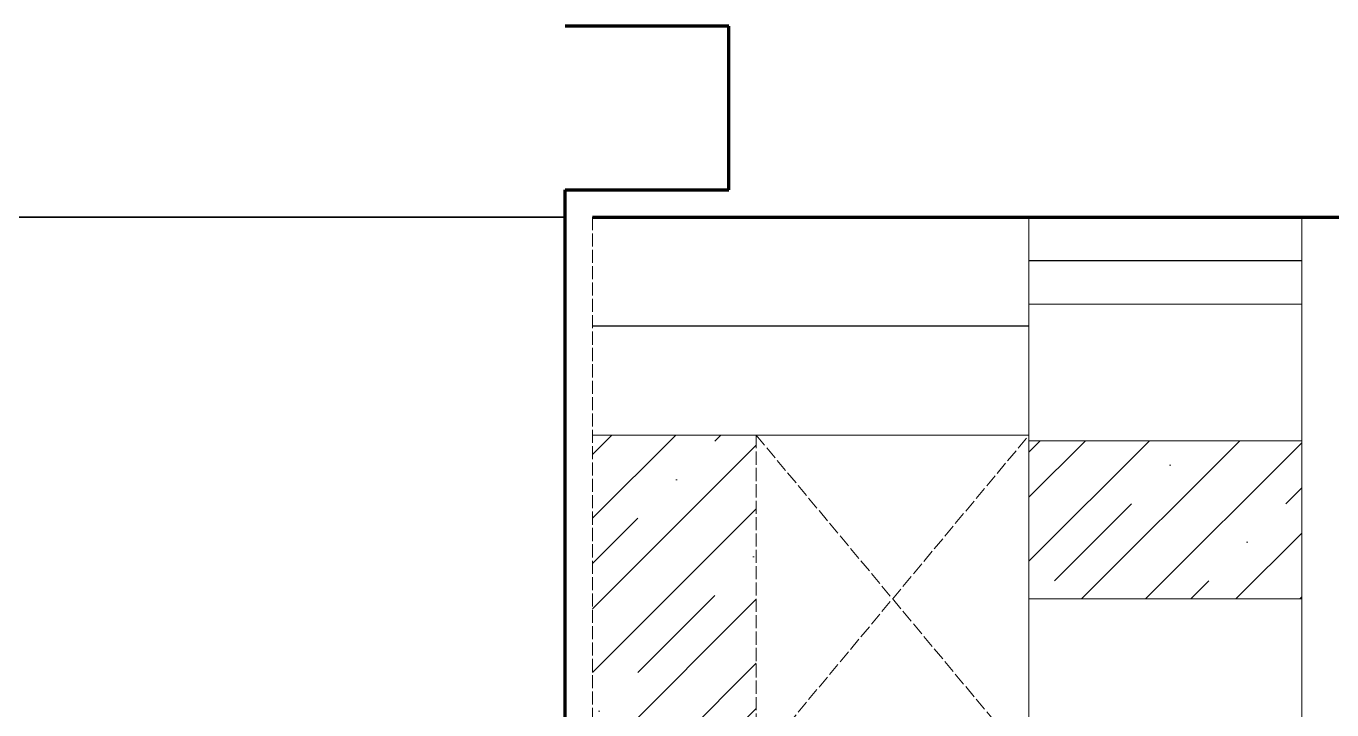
# Model space of a CAD drawing. Header units: millimetres. Extents: x 12861 to 36957, y 18531 to 36351.
# Drawn here: x 34788 to 35985, y 34283 to 34910 of the extents above; entities that cross this region are included whole.
import ezdxf

# ---------------------------------------------------------------- set-up
doc = ezdxf.new("R2010")
doc.units = ezdxf.units.MM
doc.header["$MEASUREMENT"] = 0
doc.linetypes.add('ACAD_ISO02W100', pattern=[15, 12, -3])
for name, color, linetype, lineweight in [('0.18', 51, 'Continuous', 18), ('0.35', 6, 'Continuous', 35), ('0.7', 30, 'Continuous', 70), ('Hydroizolácia', 50, 'TEPELNAIZOLACIA', 25)]:
    doc.layers.add(name, color=color, linetype=linetype, lineweight=lineweight)
doc.linetypes.add('TEPELNAIZOLACIA', pattern='A,0.004,[1,tepelnaizolacia,S=1,R=360,X=0,Y=0],-400', length=400.004)

msp = doc.modelspace()

# ---------------------------------------------------------------- hatches: boundary and pattern name
at = {"layer": '0.18', "ltscale": 2}
h = msp.add_hatch(dxfattribs=at)
h.set_pattern_fill('BETONSVYSTUZOU', color=256, scale=100, angle=180, pattern_type=2)
h.set_pattern_definition([(225, (35307.27, 24134.93), (-2e-14, -141.4214), []), (225, (35207.27, 24134.93), (-70.7107, -212.132), [100, -50, 0, -50]), (225, (35107.27, 24134.93), (-2e-14, -141.4214), [])])
h.paths.add_polyline_path([(35307.3, 34234.9), (35307.3, 34534.9), (35457.3, 34534.9), (35457.3, 34234.9)])
h = msp.add_hatch(dxfattribs=at)
h.set_pattern_fill('BETONSVYSTUZOU', color=256, scale=100, angle=180, pattern_type=2)
h.set_pattern_definition([(225, (11576.73, 2793.58), (-2e-14, -141.42136), []), (225, (11476.73, 2793.58), (-70.71068, -212.13203), [100, -50, 0, -50]), (225, (11376.73, 2793.58), (-2e-14, -141.42136), [])])
h.paths.add_polyline_path([(35957.3, 34384.9), (35957.3, 34529.9), (35707.3, 34529.9), (35707.3, 34384.9)])

# ---------------------------------------------------------------- linework, layer by layer
at = {"layer": '0.18', "linetype": 'Continuous'}
for p, q in [((35707.3, 34734.9), (35307.3, 34734.9)), ((35707.3, 23934.9), (35707.3, 34734.9)), ((35957.3, 34234.9), (35957.3, 34734.9)), ((35957.3, 34654.9), (35707.3, 34654.9)), ((35707.3, 34534.9), (35307.3, 34534.9)), ((35957.3, 34529.9), (35707.3, 34529.9)), ((35957.3, 34384.9), (35707.3, 34384.9))]:
    msp.add_line(p, q, dxfattribs=at)
at = {"layer": '0.18', "linetype": 'ACAD_ISO02W100'}
for p, q in [((35307.3, 34734.9), (35307.3, 34234.9)), ((35457.3, 34534.9), (35457.3, 34234.9)), ((35457.3, 34534.9), (35707.3, 34234.9)), ((35457.3, 34234.9), (35707.3, 34534.9))]:
    msp.add_line(p, q, dxfattribs=at)
at = {"layer": '0.35', "linetype": 'Continuous'}
msp.add_line((34657.3, 34734.9), (35282.3, 34734.9), dxfattribs=at)
at = {"layer": '0.7', "linetype": 'Continuous'}
for p, q in [((35432.3, 34909.9), (35282.3, 34909.9)), ((35432.3, 34759.9), (35432.3, 34909.9)), ((35282.3, 34234.9), (35282.3, 34759.9)), ((35282.3, 34759.9), (35432.3, 34759.9)), ((35307.3, 34734.9), (36957.3, 34734.9)), ((35707.3, 34734.9), (36957.3, 34734.9))]:
    msp.add_line(p, q, dxfattribs=at)
at = {"layer": 'Hydroizolácia', "ltscale": 0.0025}
msp.add_line((35957.3, 34694.9), (35707.3, 34694.9), dxfattribs=at)
at = {"layer": 'Hydroizolácia', "ltscale": 0.007}
msp.add_line((35707.3, 34634.9), (35307.3, 34634.9), dxfattribs=at)

doc.saveas('drawing.dxf')
